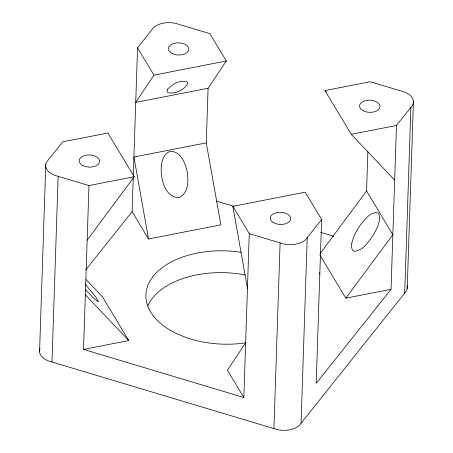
<?xml version="1.0" encoding="UTF-8"?>
<svg xmlns="http://www.w3.org/2000/svg" width="453" height="453" viewBox="0 0 453 453"><rect width="100%" height="100%" fill="white"/><g stroke="black" fill="none" stroke-linecap="round" stroke-linejoin="round"><path stroke-width="0.68" d="M407.088 285.769A18.72 11.161 1.9 0 1 404.716 293.085L301.064 423.295A18.72 11.161 1.9 0 1 273.929 428.595L51.982 362.009A18.72 11.161 1.9 0 1 39.564 351.834L39.615 350.197A18.72 11.161 1.9 0 1 40.068 348.595M39.564 351.834L45.776 164.501M51.982 362.009L58.143 176.313A18.72 11.161 1.9 0 1 48.284 159.915L62.684 141.829L107.905 132.995L134.19 176.727L87.157 240.181M393.946 178.895L394.665 180.09L351.256 134.315L324.971 90.577L370.192 81.744L401.018 90.991A18.72 11.161 1.9 0 1 410.877 107.389L396.477 125.475L391.041 289.325L316.183 383.363L321.619 219.512L305.192 192.18L232.836 206.319L249.263 233.652L243.827 397.502L83.533 349.41L88.969 185.56L58.143 176.313M133.312 175.226L137.542 47.792L151.936 29.705A18.72 11.161 1.9 0 1 179.071 24.405L209.898 33.652L226.324 60.985L208.086 88.267L206.274 142.882L220.888 224.835L148.533 238.969L132.106 211.636L133.244 177.327M273.929 428.595L280.09 242.904L249.263 233.652M301.064 423.295L307.225 237.599L321.619 219.512M319.892 255.028L345.82 298.159L392.853 234.705L366.568 190.973L367.87 151.766M404.716 293.085L410.877 107.389M407.224 288.499L413.436 101.166M226.324 60.985L153.969 75.124L135.73 102.406L208.086 88.267M245.639 342.887L227.4 370.169L243.827 397.502M319.954 253.861L366.568 190.973M85.866 269.722L132.106 211.636M206.274 142.882L133.918 157.021L148.533 238.969M88.969 185.56L134.19 176.727M351.256 134.315L396.477 125.475M83.533 349.41L128.754 340.577L102.469 296.84L86.07 279.546M345.82 298.159L391.041 289.325M216.636 201.155L234.218 206.426M320.792 232.4L333.646 236.256M324.971 90.577L326.415 92.106M85.345 294.795L128.754 340.577M85.198 284.008L95.883 297.168L98.29 301.171L98.182 301.743L92.893 297.479L85.249 289.32M137.542 47.792L153.969 75.124M319.558 272.74L319.807 274.133M232.836 206.319L247.451 288.267M246.189 342.768A78.278 46.67 1.9 0 1 145.934 297.361A78.278 46.67 1.9 0 1 241.217 252.304M147.752 305.837A78.278 46.67 1.9 0 1 245.294 274.988M307.225 237.599A18.72 11.161 1.9 0 1 280.09 242.904M161.336 165.113C160.351 176.863 163.895 196.97 178.612 197.718C188.488 193.946 188.533 180.866 187.27 172.038C185.447 163.442 180.872 151.138 170.345 151.359C164.405 153.052 162.214 159.626 161.336 165.113M351.755 243.555L351.551 247.213L352.298 249.824L353.952 251.211C363.17 251.098 368.714 241.364 373.532 234.699C376.754 228.465 381.245 221.155 378.906 213.929L377.247 212.542C370.016 212.157 365.203 219.28 360.956 224.144C356.788 230.005 353.21 236.449 351.755 243.555M167.786 89.026L167.112 90.458L167.134 91.67L167.859 92.571C175.056 94.434 183.946 90.181 187.65 83.845L187.621 82.633L186.896 81.733C180.022 79.779 172.333 83.952 167.786 89.026M273.946 222.904A10.209 6.087 1.9 0 0 290.566 219.66A10.209 6.087 1.9 0 0 277.026 212.587A10.209 6.087 1.9 0 0 273.946 222.904M82.825 165.566A10.209 6.087 1.9 0 0 99.445 162.321A10.209 6.087 1.9 0 0 85.906 155.249A10.209 6.087 1.9 0 0 82.825 165.566M363.204 110.781A10.209 6.087 1.9 0 0 379.818 107.537A10.209 6.087 1.9 0 0 366.284 100.464A10.209 6.087 1.9 0 0 363.204 110.781M172.083 53.443A10.209 6.087 1.9 0 0 188.697 50.198A10.209 6.087 1.9 0 0 175.164 43.126A10.209 6.087 1.9 0 0 172.083 53.443"/></g></svg>
